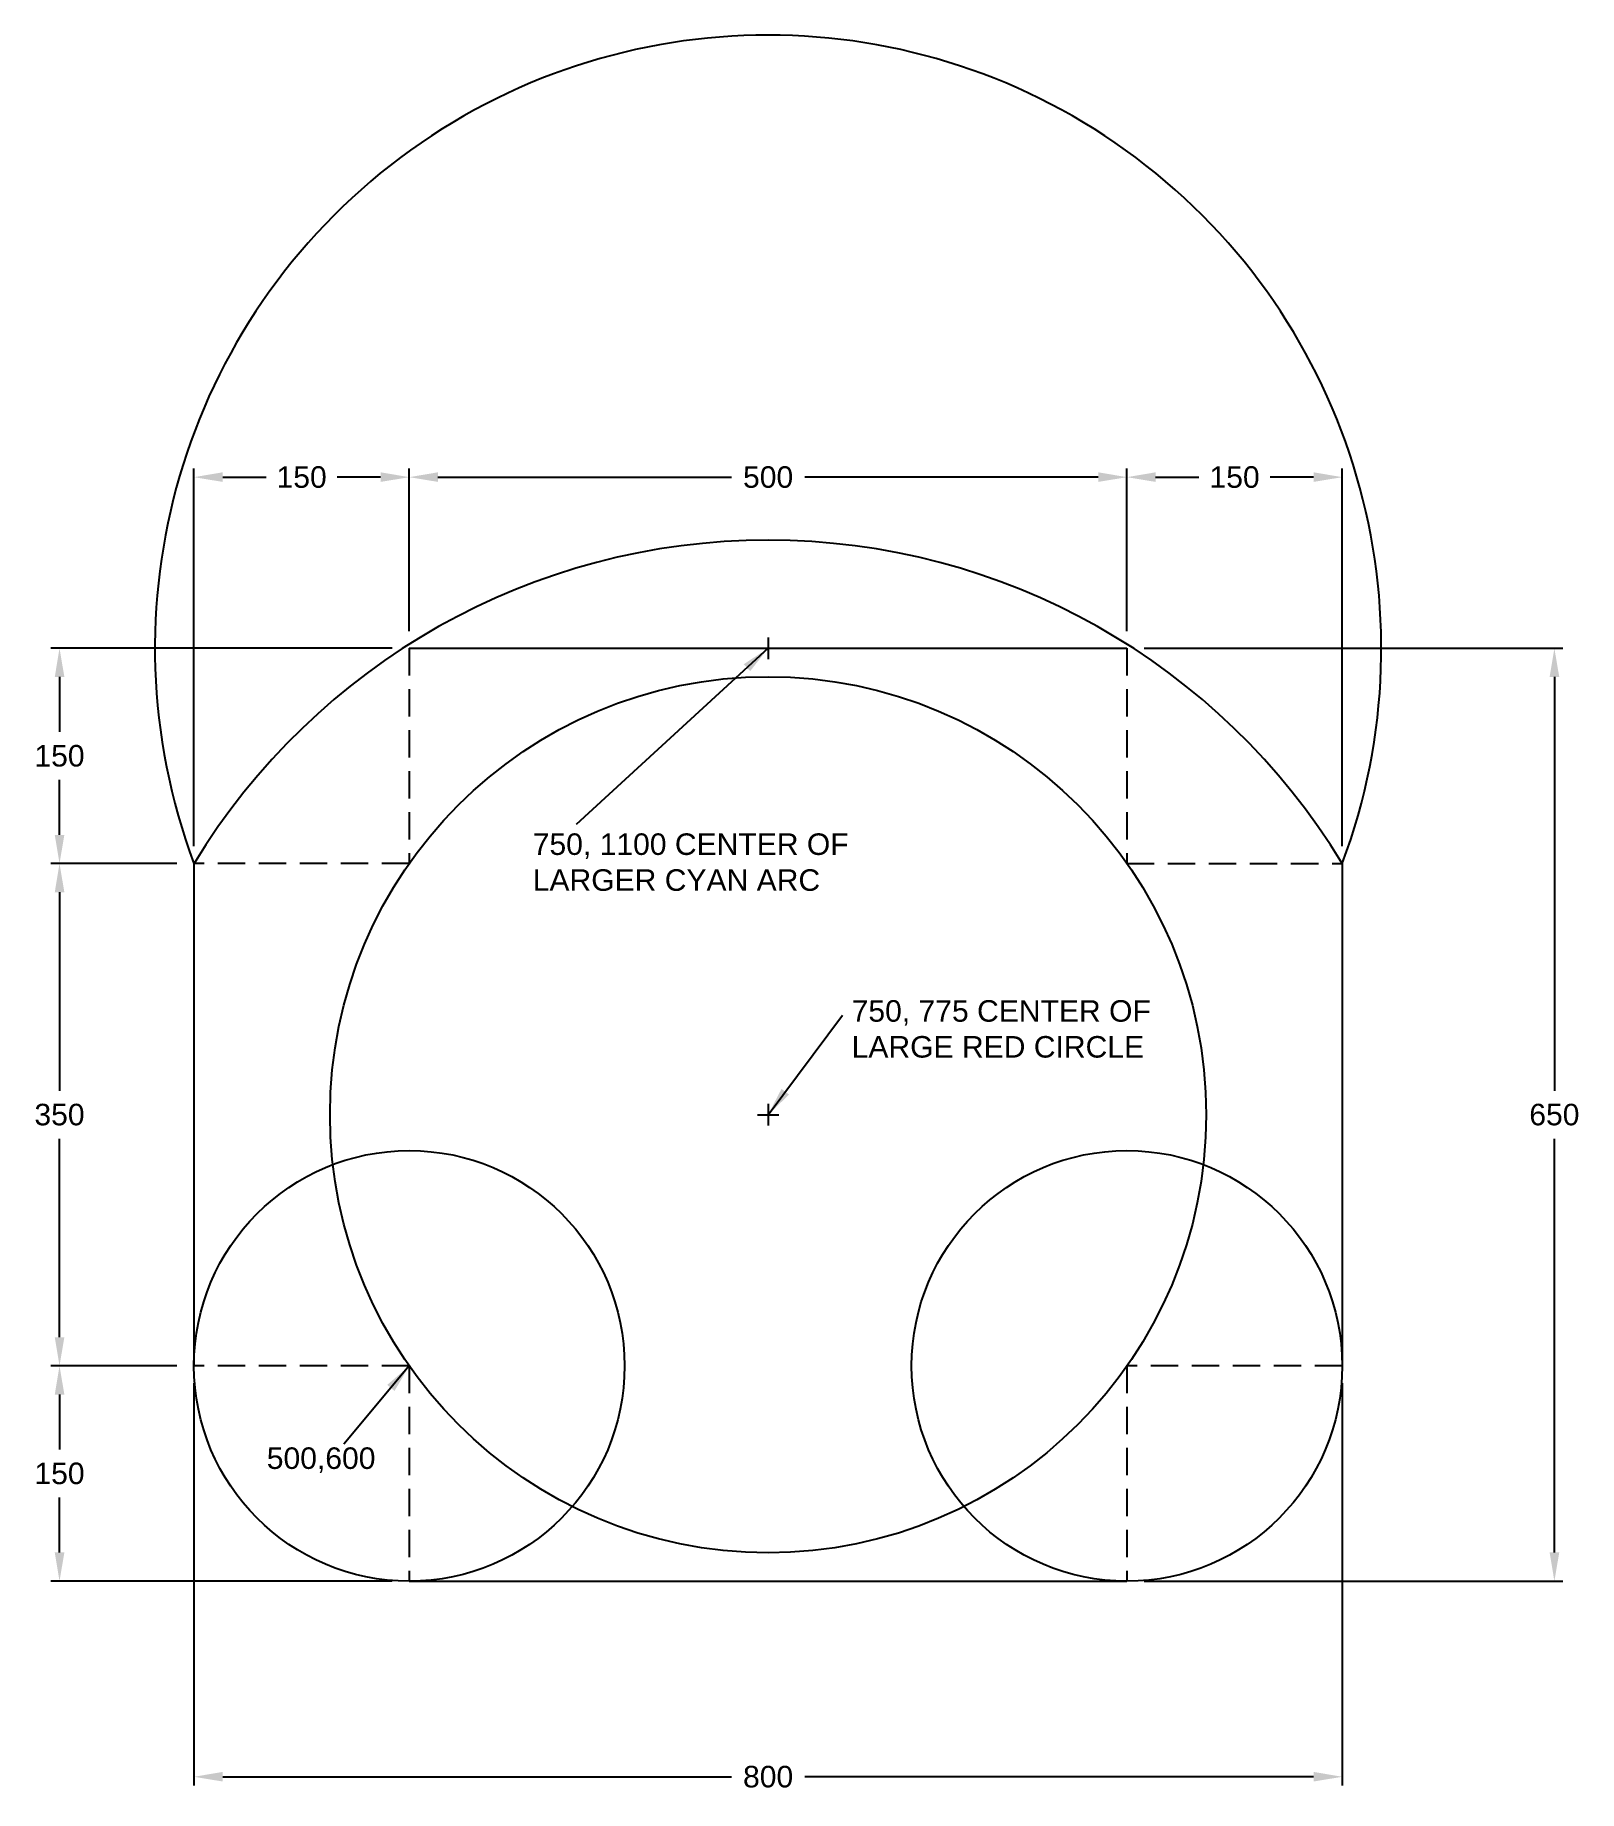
# Model space of a CAD drawing. Header units: inches. Extents: x 239 to 1315, y 304 to 1527.
import ezdxf

# ---------------------------------------------------------------- set-up
doc = ezdxf.new("R2010")
doc.units = ezdxf.units.IN
doc.header["$LTSCALE"] = 3
doc.header["$MEASUREMENT"] = 0
doc.linetypes.add('HIDDEN', pattern=[9.525, 6.35, -3.175])
for name, color, linetype in [('ANNOTATION', 7, 'Continuous'), ('ARCS', 4, 'Continuous'), ('CIRCLES', 3, 'Continuous'), ('CONSTRUCTION', 50, 'HIDDEN'), ('LINE', 10, 'Continuous')]:
    doc.layers.add(name, color=color, linetype=linetype)
doc.styles.get("Standard").update_dxf_attribs({"font": 'arial.ttf', "height": 15})
doc.dimstyles.get("Standard").update_dxf_attribs({"dimtxt": 15, "dimasz": 20, "dimexe": 6, "dimexo": 12, "dimgap": 9, "dimtad": 0, "dimtih": 1, "dimtoh": 1, "dimdec": 0, "dimzin": 0, "dimdsep": 46, "dimtxsty": 'Standard', "dimcen": 0.09, "dimadec": 0, "dimazin": 0, "dimtfac": 1, "dimtdec": 0, "dimtofl": 0, "dimtmove": 0, "dimatfit": 3, "dimfxl": 1, "dimtolj": 1, "dimtzin": 0, "dimarcsym": 0})

# ---------------------------------------------------------------- blocks, each defined once
blk = doc.blocks.new('*D1')
at = {"layer": 'ANNOTATION', "color": 0, "lineweight": -2, "transparency": 16777216}
for p, q in [((338, 600), (250.3, 600)), ((256.3, 580), (256.3, 541.7)), ((256.3, 470), (256.3, 508.3)), ((488, 450), (250.3, 450))]:
    blk.add_line(p, q, dxfattribs=at)
at = {"layer": 'ANNOTATION', "color": 0, "transparency": 16777216}
for points in [[(253, 580), (259.7, 580), (256.3, 600)], [(253, 470), (259.7, 470), (256.3, 450)]]:
    blk.add_solid(points, dxfattribs=at)
at = {"layer": 'Defpoints', "color": 0, "transparency": 16777216}
for p in [(256.3, 600), (350, 600), (500, 450)]:
    blk.add_point(p, dxfattribs=at)
at = {"layer": 'ANNOTATION', "color": 0, "transparency": 16777216, "insert": (256.3, 525), "char_height": 15, "attachment_point": 5}
blk.add_mtext('\\A1;150', dxfattribs=at)
blk = doc.blocks.new('*D20')
at = {"layer": 'ANNOTATION', "color": 0, "lineweight": -2, "transparency": 16777216}
for p, q in [((338, 950), (250.3, 950)), ((256.3, 930), (256.3, 791.7)), ((256.3, 620), (256.3, 758.3)), ((338, 600), (250.3, 600))]:
    blk.add_line(p, q, dxfattribs=at)
at = {"layer": 'ANNOTATION', "color": 0, "transparency": 16777216}
for points in [[(253, 930), (259.7, 930), (256.3, 950)], [(253, 620), (259.7, 620), (256.3, 600)]]:
    blk.add_solid(points, dxfattribs=at)
at = {"layer": 'Defpoints', "color": 0, "transparency": 16777216}
for p in [(256.3, 950), (350, 950), (350, 600)]:
    blk.add_point(p, dxfattribs=at)
at = {"layer": 'ANNOTATION', "color": 0, "transparency": 16777216, "insert": (256.3, 775), "char_height": 15, "attachment_point": 5}
blk.add_mtext('\\A1;350', dxfattribs=at)
blk = doc.blocks.new('*D21')
at = {"layer": 'ANNOTATION', "color": 0, "lineweight": -2, "transparency": 16777216}
for p, q in [((488, 1100), (250.3, 1100)), ((256.3, 1080), (256.3, 1041.7)), ((256.3, 970), (256.3, 1008.3)), ((338, 950), (250.3, 950))]:
    blk.add_line(p, q, dxfattribs=at)
at = {"layer": 'ANNOTATION', "color": 0, "transparency": 16777216}
for points in [[(253, 1080), (259.7, 1080), (256.3, 1100)], [(253, 970), (259.7, 970), (256.3, 950)]]:
    blk.add_solid(points, dxfattribs=at)
at = {"layer": 'Defpoints', "color": 0, "transparency": 16777216}
for p in [(256.3, 1100), (500, 1100), (350, 950)]:
    blk.add_point(p, dxfattribs=at)
at = {"layer": 'ANNOTATION', "color": 0, "transparency": 16777216, "insert": (256.3, 1025), "char_height": 15, "attachment_point": 5}
blk.add_mtext('\\A1;150', dxfattribs=at)
blk = doc.blocks.new('*D22')
at = {"layer": 'ANNOTATION', "color": 0, "lineweight": -2, "transparency": 16777216}
for p, q in [((350, 962), (350, 1225.2)), ((500, 1112), (500, 1225.2)), ((370, 1219.2), (400.2, 1219.2)), ((480, 1219.2), (449.8, 1219.2))]:
    blk.add_line(p, q, dxfattribs=at)
at = {"layer": 'ANNOTATION', "color": 0, "transparency": 16777216}
for points in [[(370, 1222.6), (370, 1215.9), (350, 1219.2)], [(480, 1222.6), (480, 1215.9), (500, 1219.2)]]:
    blk.add_solid(points, dxfattribs=at)
at = {"layer": 'Defpoints', "color": 0, "transparency": 16777216}
for p in [(500, 1219.2), (500, 1100), (350, 950)]:
    blk.add_point(p, dxfattribs=at)
at = {"layer": 'ANNOTATION', "color": 0, "transparency": 16777216, "insert": (425, 1219.2), "char_height": 15, "attachment_point": 5}
blk.add_mtext('\\A1;150', dxfattribs=at)
blk = doc.blocks.new('*D23')
at = {"layer": 'ANNOTATION', "color": 0, "lineweight": -2, "transparency": 16777216}
for p, q in [((500, 1112), (500, 1225.2)), ((1000, 1112), (1000, 1225.2)), ((520, 1219.2), (724.5, 1219.2)), ((980, 1219.2), (775.5, 1219.2))]:
    blk.add_line(p, q, dxfattribs=at)
at = {"layer": 'ANNOTATION', "color": 0, "transparency": 16777216}
for points in [[(520, 1222.6), (520, 1215.9), (500, 1219.2)], [(980, 1222.6), (980, 1215.9), (1000, 1219.2)]]:
    blk.add_solid(points, dxfattribs=at)
at = {"layer": 'Defpoints', "color": 0, "transparency": 16777216}
for p in [(1000, 1219.2), (500, 1100), (1000, 1100)]:
    blk.add_point(p, dxfattribs=at)
at = {"layer": 'ANNOTATION', "color": 0, "transparency": 16777216, "insert": (750, 1219.2), "char_height": 15, "attachment_point": 5}
blk.add_mtext('\\A1;500', dxfattribs=at)
blk = doc.blocks.new('*D24')
at = {"layer": 'ANNOTATION', "color": 0, "lineweight": -2, "transparency": 16777216}
for p, q in [((1000, 1112), (1000, 1225.2)), ((1150, 962), (1150, 1225.2)), ((1020, 1219.2), (1050.2, 1219.2)), ((1130, 1219.2), (1099.8, 1219.2))]:
    blk.add_line(p, q, dxfattribs=at)
at = {"layer": 'ANNOTATION', "color": 0, "transparency": 16777216}
for points in [[(1020, 1222.6), (1020, 1215.9), (1000, 1219.2)], [(1130, 1222.6), (1130, 1215.9), (1150, 1219.2)]]:
    blk.add_solid(points, dxfattribs=at)
at = {"layer": 'Defpoints', "color": 0, "transparency": 16777216}
for p in [(1150, 1219.2), (1000, 1100), (1150, 950)]:
    blk.add_point(p, dxfattribs=at)
at = {"layer": 'ANNOTATION', "color": 0, "transparency": 16777216, "insert": (1075, 1219.2), "char_height": 15, "attachment_point": 5}
blk.add_mtext('\\A1;150', dxfattribs=at)
blk = doc.blocks.new('*D25')
at = {"layer": 'ANNOTATION', "color": 0, "lineweight": -2, "transparency": 16777216}
for p, q in [((350, 588), (350, 307.7)), ((1150, 588), (1150, 307.7)), ((370, 313.7), (724.4, 313.7)), ((1130, 313.7), (775.6, 313.7))]:
    blk.add_line(p, q, dxfattribs=at)
at = {"layer": 'ANNOTATION', "color": 0, "transparency": 16777216}
for points in [[(370, 317.1), (370, 310.4), (350, 313.7)], [(1130, 317.1), (1130, 310.4), (1150, 313.7)]]:
    blk.add_solid(points, dxfattribs=at)
at = {"layer": 'Defpoints', "color": 0, "transparency": 16777216}
for p in [(350, 600), (1150, 600), (1150, 313.7)]:
    blk.add_point(p, dxfattribs=at)
at = {"layer": 'ANNOTATION', "color": 0, "transparency": 16777216, "insert": (750, 313.7), "char_height": 15, "attachment_point": 5}
blk.add_mtext('\\A1;800', dxfattribs=at)
blk = doc.blocks.new('*D26')
at = {"layer": 'ANNOTATION', "color": 0, "lineweight": -2, "transparency": 16777216}
for p, q in [((1012, 1100), (1303.8, 1100)), ((1297.8, 1080), (1297.8, 791.7)), ((1297.8, 470), (1297.8, 758.3)), ((1012, 450), (1303.8, 450))]:
    blk.add_line(p, q, dxfattribs=at)
at = {"layer": 'ANNOTATION', "color": 0, "transparency": 16777216}
for points in [[(1294.5, 1080), (1301.2, 1080), (1297.8, 1100)], [(1294.5, 470), (1301.2, 470), (1297.8, 450)]]:
    blk.add_solid(points, dxfattribs=at)
at = {"layer": 'Defpoints', "color": 0, "transparency": 16777216}
for p in [(1000, 1100), (1000, 450), (1297.8, 450)]:
    blk.add_point(p, dxfattribs=at)
at = {"layer": 'ANNOTATION', "color": 0, "transparency": 16777216, "insert": (1297.8, 775), "char_height": 15, "attachment_point": 5}
blk.add_mtext('\\A1;650', dxfattribs=at)

msp = doc.modelspace()

# ---------------------------------------------------------------- linework, layer by layer
at = {"layer": 'ANNOTATION'}
for p, q in [((750, 1107.5), (750, 1092.5)), ((742.5, 1100), (757.5, 1100)), ((742.5, 775), (757.5, 775)), ((750, 782.5), (750, 767.5))]:
    msp.add_line(p, q, dxfattribs=at)
at = {"layer": 'ARCS'}
for centre, radius, start, end in [((750, 1100), 427.2, 339.444, 200.556), ((750, 707.6), 467.7, 31.2138, 148.7862)]:
    msp.add_arc(centre, radius, start, end, dxfattribs=at)
at = {"layer": 'CIRCLES'}
for centre, radius in [((750, 775), 305.2), ((500, 600), 150), ((1000, 600), 150)]:
    msp.add_circle(centre, radius, dxfattribs=at)
at = {"layer": 'CONSTRUCTION'}
for p, q in [((500, 1100), (500, 950)), ((1000, 1100), (1000, 950)), ((500, 950), (350, 950)), ((1000, 950), (1150, 950)), ((500, 600), (350, 600)), ((500, 600), (500, 450)), ((1150, 600), (1000, 600)), ((1000, 600), (1000, 450))]:
    msp.add_line(p, q, dxfattribs=at)
at = {"layer": 'LINE'}
for p, q in [((500, 1100), (1000, 1100)), ((350, 950), (350, 600)), ((1150, 950), (1150, 600)), ((500, 450), (1000, 450))]:
    msp.add_line(p, q, dxfattribs=at)

# ---------------------------------------------------------------- texts
at = {"layer": 'ANNOTATION', "char_height": 15, "width": 263.889, "attachment_point": 1}
for s, insert in [('750, 1100 CENTER OF LARGER CYAN ARC', (586, 971)), ('750, 775 CENTER OF LARGE RED CIRCLE', (808.2, 854.8)), ('500,600', (400.7, 543.2))]:
    msp.add_mtext(s, dxfattribs=dict(at, insert=insert))

# ---------------------------------------------------------------- dimensions: what is measured, and where the dimension line sits
at = {"layer": 'ANNOTATION'}
for base, p1, p2, picture, middle in [((500, 1219.2), (350, 950), (500, 1100), '*D22', (425, 1219.2)), ((1000, 1219.2), (500, 1100), (1000, 1100), '*D23', (750, 1219.2)), ((1150, 1219.2), (1000, 1100), (1150, 950), '*D24', (1075, 1219.2)), ((1150, 313.7), (350, 600), (1150, 600), '*D25', (750, 313.7))]:
    dim = msp.add_linear_dim(base=base, p1=p1, p2=p2, dimstyle='Standard', dxfattribs=at)
    dim.commit()
    dim.dimension.update_dxf_attribs({"geometry": picture, "text_midpoint": middle})
for base, p1, p2, picture, middle in [((256.3, 1100), (350, 950), (500, 1100), '*D21', (256.3, 1025)), ((1297.8, 450), (1000, 1100), (1000, 450), '*D26', (1297.8, 775)), ((256.3, 950), (350, 600), (350, 950), '*D20', (256.3, 775)), ((256.3, 600), (500, 450), (350, 600), '*D1', (256.3, 525))]:
    dim = msp.add_linear_dim(base=base, p1=p1, p2=p2, angle=90, dimstyle='Standard', dxfattribs=at)
    dim.commit()
    dim.dimension.update_dxf_attribs({"geometry": picture, "text_midpoint": middle})

# ---------------------------------------------------------------- leaders
for points in [[(750, 1100), (616.3, 977.2)], [(750, 775), (801.8, 844.3)], [(500, 600), (454.5, 545.5)]]:
    msp.add_leader(points, dimstyle='Standard', override={"dimasz": 20}, dxfattribs=at)

doc.saveas('drawing.dxf')
